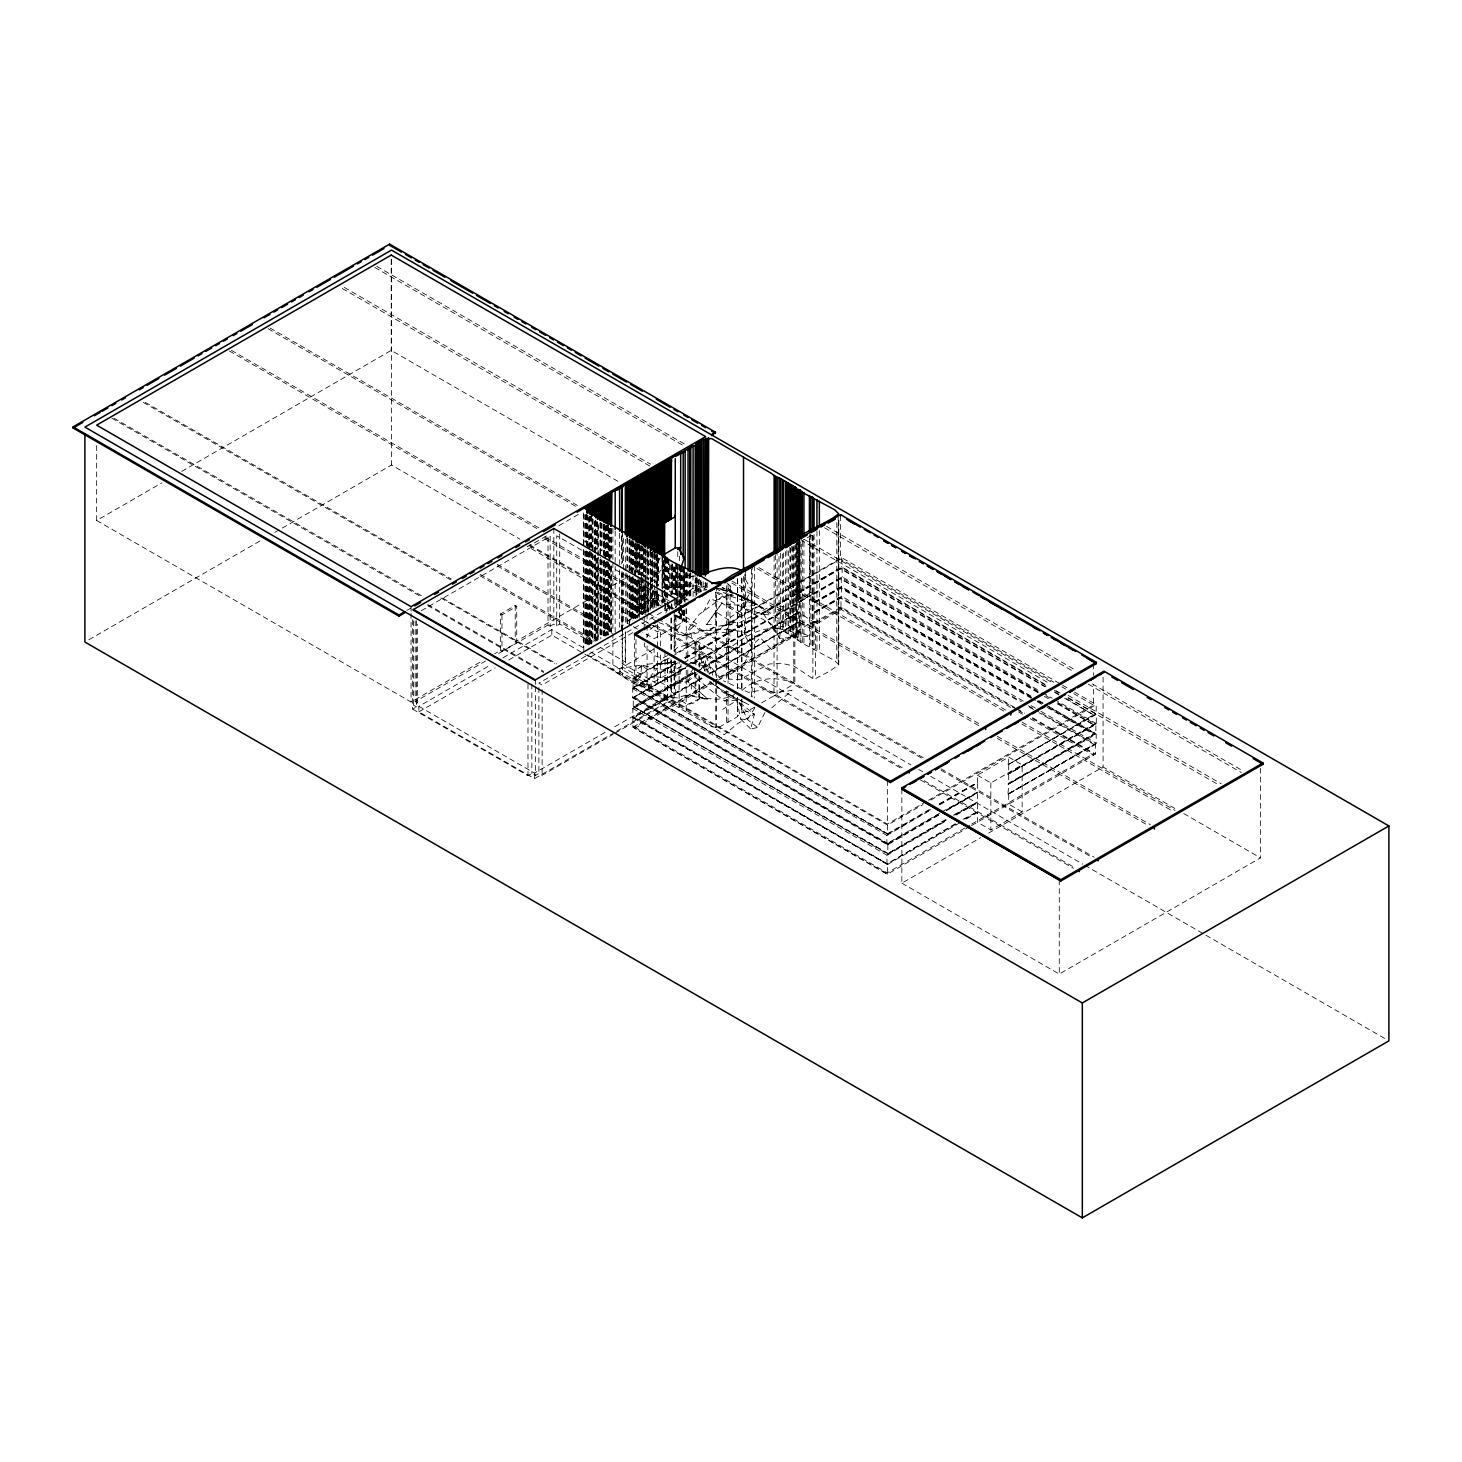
<?xml version="1.0" encoding="UTF-8"?>
<svg xmlns="http://www.w3.org/2000/svg" width="1462" height="1462" viewBox="0 0 1462 1462"><rect width="100%" height="100%" fill="white"/><g stroke="black" fill="none" stroke-linecap="round" stroke-linejoin="round"><path stroke-width="0.75" stroke-dasharray="5 3.75" d="M741.435 612.615L726.669 604.537L726.98 595.948L733.778 593.371C762.597 601.832 781.914 626.558 809.82 636.262L779.666 638.309L763.895 614.533L741.216 607.388L740.265 614.716L726.687 629.263L699.823 630.762L682.992 635.842L672.94 627.929L656.109 621.423L651.083 617.165M726.961 582.972L730.232 585.915L729.776 589.259L715.813 602.307L699.165 614.405L689.589 627.107L687.816 631.145L687.816 660.733M730.232 585.915L729.776 639.351L715.813 652.399L699.165 664.497M796.863 539.441L796.662 632.077L794.853 633.521L788.603 629.921L785.405 630.396C765.649 624.018 747.119 634.892 732.078 646.35L716.471 649.238L706.091 648.561L701.193 647.83L698.909 645.948L699.64 644.724L695.071 643.609L695.071 664.095M667.074 608.21L665.85 613.309M726.687 629.263L743.518 631.84L753.57 643.956L760.35 637.724L770.401 648.47L783.979 639.058L779.666 638.309L780.726 626.522L787.525 626.12M647.41 669.687L641.672 665.173L640.612 676.248L633.814 683.686L611.518 669.559L641.672 665.173L680.122 674.092L681.073 664.095M737.67 697.776L737.616 716.471L733.942 718.829L718.153 727.747L711.683 726.577L700.974 720.547L686.226 711.976L686.226 668.591M675.937 594.139L675.937 575.882L677.418 571.532M838.786 520.308L838.713 664.698L830.032 670.985L815.394 678.624L812.854 678.569L793.738 665.996L781.366 663.255L769.359 664.004L739.626 679.647L728.606 679.099L730.854 673.927C737.853 669.395 747.027 665.137 746.735 655.415L751.486 647.447L744.432 634.453L745.492 629.007C722.593 615.1 700.17 639.68 677.144 634.015L676.193 631.328L681.109 624.42L684.326 616.8L681.201 610.111M728.606 679.099L728.606 622.081L730.854 616.891C737.853 612.377 747.027 608.101 746.735 598.378L751.486 590.41L744.432 577.417L745.492 571.989M644.23 630.14L644.23 595.984L646.789 587.395M644.815 642.914L644.23 646.076L654.866 655.853L662.487 658.119L670.491 654.081M812.963 593.938L799.878 602.015C792.258 599.109 809.18 596.459 809.966 592.22L809.966 531.656M764.937 712.487L757.535 727.473L750.737 729.045L754.41 714.187L736.775 700.444L724.476 700.901L714.443 693.28L694.359 676.339L694.669 667.385L683.156 681.219L670.729 685.093L665.795 677.911L650.645 676.138L657.443 667.988M675.206 607.845L680.634 601.174L684.563 586.701L698.635 580.505M741.91 699.384L741.91 713.072L737.67 716.051M838.713 664.698L834.784 660.678L801.012 642.494L795.767 638.309L795.767 543.754M686.226 711.976L679.154 708.083L679.081 661.445M774.129 556.309L773.983 695.821L760.112 703.697M646.789 637.487L648.488 633.631M735.751 692.933L732.078 696.442L722.795 698.598L716.471 699.329L701.193 697.922L698.909 696.04L699.64 694.815L695.071 693.701L695.912 692.75L691.398 689.041L691.234 684.545L687.816 681.237L692.988 672.849M703.368 611.92L710.148 598.78L722.045 603.038L740.265 614.716M702.619 694.523L707.645 698.982L685.788 695.181L682.388 701.394L687.414 704.501L695.839 702.546L702.619 694.523L687.56 681.621L670.729 685.093M795.767 638.309L793.007 637.012L793.172 546.66M696.552 595.564L696.168 578.385M754.885 707.736L747.502 719.596L740.704 719.103L736.775 700.444L722.703 709.344M678.569 605.085L683.284 600.663L690.064 590.356L696.862 585.714L706.895 589.698M706.603 624.475L722.045 603.038L706.603 624.475L716.654 624.859L715.265 611.481L733.485 623.031M665.85 563.217L658.722 573.031L650.206 579.317M701.486 582.059L701.486 591.068L700.408 592.128L700.408 580.871M680.634 601.174L690.064 590.356L700.115 595.18M695.071 643.609L695.912 642.659L691.398 638.949L691.234 634.453L687.816 631.145M666.946 610.458L665.173 610.458L664.68 608.576M799.422 599.256L799.641 538.18M641.672 665.173L637.359 669.34C648.488 659.837 662.761 665.557 675.718 662.048M667.714 658.96L667.385 701.066L679.081 707.626M741.965 690.484C753.679 679.501 770.054 676.339 785.405 680.488L788.603 680.013L794.853 683.613L773.983 695.821M673.945 650.718L677.747 647.337L685.111 645.29L703.222 635.933L719.213 631.84L726.961 633.046L730.232 636.007M754.648 707.151L746.643 711.647L741.709 712.707L741.709 699M650.206 629.409L654.282 626.156M709.856 630.268L716.654 624.859M771.735 707.846L792.093 690.411L775.262 692.659L765.229 689.552L748.398 692.312L723.398 680.78M682.992 635.842L696.57 623.671L678.167 612.194M687.56 681.621L697.648 673.836M696.862 585.714L666.928 587.943L683.576 577.326L690.356 574.584M96.656 445.581L96.656 520.49L161.898 482.825M181.672 471.404L391.231 350.405L620.619 482.844M88.871 639.753L260.949 540.392M274.801 532.406L391.505 465.026L519.869 539.149M406.875 610.44L410.84 608.155M558.923 525.644L580.195 513.363M531.327 544.284L527.49 546.496L645.418 614.588M534.343 542.95L540.209 539.569M542.164 538.436L548.012 535.055L548.012 624.968L497.226 654.3M421.239 610.732L550.169 536.298L550.169 626.211L548.012 624.968M500.461 650.407L500.461 613.985L515.227 605.451L516.726 606.31L516.726 642.75L501.959 651.266L500.461 650.407L494.631 653.77M500.461 613.985L501.959 614.844L516.726 606.31M96.656 520.49L411.06 702.016L482.972 660.495M515.227 605.451L515.227 641.873L629.08 576.138M660.495 558.009L636.939 571.605L636.957 543.773M415.19 620.747L415.19 701.65L485.512 661.062M413.49 620.875L413.49 705.123L417.346 702.893L417.346 624.219M550.169 626.211L553.824 624.091L556.711 625.754L559.708 624.018L592.475 642.933M412.649 619.724L412.649 709.107L416.524 706.877L416.524 617.494M614.68 732.371L534.525 778.643L418.881 711.866L418.881 706.329L489.258 665.685M502.946 657.79L551.814 629.574L582.899 647.52M418.881 711.866L495.125 667.86M508.813 659.947L551.814 635.129L582.899 653.075M622.209 631.858L622.209 611.463L625.224 609.727L636.957 616.507M632.79 632.662L542.128 685.002L538.893 683.138L670.967 606.894L674.183 608.759M811.447 535.348L802.09 540.739L1049.99 683.85M660.458 645.93L660.458 630.085L657.443 631.822L647.666 626.156M686.025 608.905L686.025 620.29L654.117 638.711L642.695 632.114M622.209 634.124L622.209 663.584L625.224 661.847L625.224 632.388M653.715 649.128L625.553 665.393L625.553 631.31M590.666 652.015L619.815 668.828L622.684 667.165L651.248 683.668L651.248 686.391L648.379 688.054L619.815 671.551L622.684 669.907L651.248 686.391M930.508 809.546L887.507 834.363L633.046 687.451L633.046 678.185L668.481 657.717M676.358 653.167L841.728 557.698L1060.681 684.106M634.526 634.672L634.526 678.076L669.852 657.681M671.807 656.548L840.595 559.087L1053.919 682.242M633.046 687.451L676.358 662.45M684.234 657.9L841.728 566.964L1046.445 685.166M633.466 687.707L675.645 663.346M685.459 657.681L840.486 568.188L1046.81 687.304M938.659 814.626L886.867 844.524L632.717 697.794L632.717 688.675L675.499 663.949M685.312 658.284L842.149 567.731L1046.609 685.769M888.476 834.363L634.325 687.725L677.619 662.853M685.459 658.32L840.486 568.828L1044.855 686.811M654.117 681.877L682.553 665.466M648.379 688.054L648.379 685.331L651.248 683.668M809.966 592.22L813.713 594.029M690.027 664.717L632.717 697.794L685.514 667.695M692.001 663.584L842.149 576.887L1040.542 691.435M692.769 663.328L841.29 577.581L1043.959 694.578M622.209 663.584L657.443 683.924L660.458 682.187L674.311 690.174L674.311 661.025M938.659 815.211L888.256 844.433L633.686 697.465L685.641 668.298M693.518 663.748L799.878 602.015M813.713 594.358L840.705 578.788L1042.369 695.218M888.256 844.433L633.265 697.703L633.265 706.731L692.495 672.52M702.363 666.818L799.769 611.335L697.283 671.551M1030.747 695.985L841.29 586.609L812.963 602.965L840.833 587.505L1035.297 699.768M633.905 707.096L693.353 672.776M701.23 668.225L799.769 611.335M1031.075 696.625L841.619 587.249L812.963 603.788L840.833 588.309L1035.297 700.59M701.486 677.893L632.827 717.531L887.507 864.499L887.507 874.093L632.936 727.126L632.827 708.522L695.601 672.282M697.557 671.149L799.769 612.377M633.046 708.631L695.327 672.684M671.296 660.513L671.296 691.91L674.311 690.174M412.649 709.107L527.983 775.682L531.839 773.453L535.366 775.481L538.893 773.435L542.128 775.299L613.09 734.326M418.881 706.329L534.525 773.087L606.858 731.329M614.68 726.815L667.458 696.351L648.379 685.331M1023.181 701.066L841.619 596.258L812.963 612.797L840.613 597.318L1021.353 701.669M709.18 673.598L799.55 621.277L799.55 612.267M701.212 678.423L633.156 717.714L886.977 864.024L956.02 824.148M709.107 673.872L799.878 621.46L709.947 674.037M1014.884 707.553L840.979 607.095L840.979 597.574L813.073 613.693L840.613 598.159L1019.379 701.358M634.124 717.714L887.946 864.28L634.124 716.91L633.686 718.061L702.125 678.551M670.967 658.814L670.967 697.191L675.7 694.468L675.7 662.578M616.635 731.238L667.458 701.888L667.385 657.078M615.063 733.193L674.183 699.055L674.183 660.678M796.68 631.657L810.277 623.031L815.394 621.588L815.394 678.624M632.936 727.126L711.135 681.968M718.957 677.454L799.878 631.621L799.878 633.009L715.265 681.859M840.979 607.095L813.073 623.196L814.115 623.799L842.021 607.735M969.763 826.597L887.196 874.258L634.599 728.423L634.599 727.034L711.336 682.736M713.31 681.603L799.878 631.621M634.599 728.423L713.31 682.992M1010.699 707.407L841.253 609.563L814.115 625.243L810.277 623.031M634.526 678.076L887.343 824.038L926.597 801.377M928.553 800.244L1093.412 705.049L1093.412 684.508M633.046 678.185L887.507 825.098L922.942 804.63M930.819 800.079L1096.189 704.611L1096.189 713.876L1008.177 764.626L1095.659 713.584M939.317 804.392L977.402 782.462L977.402 775.189L1008.707 757.115L1022.157 764.882L1022.157 811.885L990.852 829.959L977.402 822.192L977.402 812.634L963.787 820.493M886.977 834.053L929.448 809.528M939.317 803.826L977.402 782.462M886.867 844.524L886.867 835.405L931.952 809.254M939.865 804.703L977.402 783.011L977.402 792.258L946.407 810.149M1008.177 764.626L1096.299 714.37L1096.299 723.617L1007.958 774.33L1095.86 724.458L1095.86 733.595L1008.067 784.363L1096.189 734.216L1096.189 743.226L1007.994 794.14L1094.033 744.469L1039.025 712.707M977.402 775.189L990.852 782.938L1022.157 764.882M939.828 813.073L887.507 843.282L888.256 844.305M941.766 811.958L977.402 792.258M1007.958 773.745L1095.55 723.178M887.507 843.885L939.828 813.658M947.595 809.199L977.402 792.843L977.402 801.98L954.119 815.43M1007.958 774.33L1095.111 724.11M946.407 810.752L977.402 792.843M945.713 819.542L887.507 853.954L945.713 820.346M953.48 815.047L977.402 801.98M1008.067 783.541L1094.234 733.796L1008.067 784.363M633.265 706.731L887.836 853.698L946.371 819.908M955.417 814.754L977.402 802.802L977.402 811.794L963.074 820.072M886.977 864.024L886.977 855.233L946.371 820.73M956.075 815.12L977.402 802.802M955.289 823.727L887.215 863.878M963.074 819.25L977.402 811.794M1008.707 793.976L1095.44 743.902M887.507 864.499L961.85 821.607M1007.994 794.14L1095.44 744.487L1036.266 710.331M634.599 727.034L887.196 872.869L969.763 825.189M971.737 824.056L1093.448 753.789L1093.448 755.178L1030.399 718.774M971.554 825.573L1095.44 754.063L1095.44 743.665M901.853 788.95L901.853 883.176L980.764 837.616M988.659 833.066L1103.079 767.002L1175.887 809.034M901.853 883.176L1059.274 974.058L1260.482 857.883L1260.482 765.887M682.882 663.145L699.293 654.574L706.091 655.159L712.743 675.298M687.853 664.57L706.091 655.159L704.684 670.144L711.482 667.714L721.515 679.812M659.819 559.252L658.795 560.33M672.1 608.32L656.401 597.629L642.823 603.276L629.245 606.931L646.076 612.925M724.476 700.901L731.274 697.703L738.054 700.17L747.502 719.596L757.535 727.473M715.485 600.462L726.98 595.948L716.947 592.201M695.437 575.79L682.772 578.477L675.937 575.882M763.895 614.533L770.693 614.826L750.609 600.608L738.182 605.085L726.669 604.537M687.414 704.501L699.238 698.982L707.645 698.982L689.187 694.779M685.788 695.181L677.381 697.813L663.949 697.155L641.964 685.824L633.814 683.686M677.747 597.245L685.111 595.198L707.498 584.782M665.795 677.911L680.122 674.092M676.961 602.088L683.284 600.663M741.216 607.388L755.543 605.049M797.631 599.987L797.777 539.387M666.928 587.943L684.563 586.701M728.167 691.654L724.768 692.147L748.873 704.721M679.921 669.322L686.245 668.5M750.609 600.608L733.778 593.371L718.719 588.875L725.499 589.058L767.44 610.568M675.809 661.884L660.988 663.912L675.554 661.866M706.146 590.027L704.063 590.045L704.063 583.301M667.714 700.755L586.737 654.501M815.394 621.588L812.854 621.551L793.738 608.978L781.366 606.218L769.359 606.968L739.626 622.611L728.606 622.081M676.339 615.849L680.013 618.737L686.025 620.29M690.448 662.652L711.482 667.714M715.393 592.165L771.443 624.237L775.646 627.856L779.008 628.477L793.172 636.701M717.897 588.473L722.118 589.405M713.694 587.541L735.55 593.28L757.407 604.811L732.151 596.807L717.385 589.405M667.823 607.278L673.836 609.508M725.499 589.058L722.155 587.505L737.323 594.431L727.272 588.09M744.852 702.71L728.021 694.45L711.19 682.937L734.819 697.977M747.356 599.767L733.924 592.878L730.525 595.747L738.95 595.582L735.55 593.28M376.812 266.358L684.91 444.229M826.505 526.357L1076.361 670.619M374.839 267.473L682.937 445.343M824.55 527.782L1072.432 670.894M1092.169 683.85L1243.303 771.114M1088.24 684.143L1241.348 772.539M1062.655 685.258L1072.523 690.941M1074.497 692.093L1096.189 704.611M1061.814 686.811L1065.761 689.095M1073.656 693.646L1093.412 705.049M804.063 539.314L1053.919 683.576M1068.174 695.437L1221.282 783.833M1056.277 690.85L1060.224 693.116M1068.101 697.666L1096.189 713.876M1054.467 690.32L1060.37 693.719M1068.174 697.995L1219.326 785.258M1054.687 691.855L1058.616 694.121M1066.474 698.653L1093.978 715.174L1064.5 698.16M1054.687 692.476L1062.545 697.027M344.301 287.411L650.426 464.148M1042.516 692.568L1052.329 698.233M1054.303 699.366L1096.299 723.617M342.327 288.526L650.426 466.396M1045.933 695.711L1049.862 697.995M1057.739 702.528L1095.86 724.458M1038.404 692.239L840.705 578.788M1058.177 703.661L1093.759 724.896L1056.204 703.204M1044.343 696.351L1048.291 698.635M1038.641 700.554L1046.536 705.104M1048.51 706.256L1095.86 733.595M1038.952 701.175L1042.899 703.46M1044.873 704.593L1096.189 734.216M1037.271 700.901L1041.2 703.167M1049.058 707.699L1094.234 733.796M1037.271 701.723L1045.129 706.256M1047.084 707.389L1094.234 734.6M1031.075 705.634L1038.952 710.185M1040.926 711.318L1096.189 743.226M1028.371 705.762L1035.096 709.6M1029.211 707.041L1037.07 711.574M1016.858 708.686L1024.716 713.218M1032.574 717.751L1095.44 754.063M1016.62 709.417L841.253 608.174L841.253 609.563M1018.575 710.55L1022.523 712.835M1032.373 718.518L1093.448 753.789M838.183 606.913L840.979 608.539M1018.575 711.957L1022.523 714.224M758.979 567.621L1006.879 710.733M1183.745 813.566L1260.482 857.883M757.024 568.554L1004.906 711.683M1022.011 722.082L1175.119 810.478M1022.011 724.165L1173.164 811.428M799.878 602.362L799.129 610.97M731.859 581.017L981.715 725.262M799.878 622.118L799.129 631.182M731.859 583.082L979.741 726.194M997.322 736.336L1150.43 824.732M997.322 738.42L1148.474 825.683M796.424 631.017L799.878 633.009M270.031 328L578.13 505.87M268.058 328.694L578.13 507.716M1008.177 764.078L1008.707 757.115M1007.994 793.318L1008.707 784.728M657.443 593.919L556.711 535.768L556.711 625.754M657.443 594.175L669.559 601.174M231.38 350.313L539.46 528.202M229.406 351.008L539.46 530.03M1022.157 811.885L1007.482 803.424L1007.482 804.813M544.814 536.901L658.814 602.709M544.814 538.765L662.743 606.858M676.486 615.246L924.368 758.376M941.071 768.829L1094.161 857.225M674.512 615.465L922.412 758.577M941.071 770.182L1092.205 857.445M529.756 544.851L646.277 612.121M648.251 613.254L656.146 617.823M658.138 618.956L910.936 764.918M918.83 769.487L922.778 771.772M930.691 776.322L1082.757 864.133M1084.749 865.266L1384.953 1038.587M529.445 545.765L645.418 612.724M988.677 815.686L987.453 814.974L987.453 816.381M655.378 625.151L905.234 769.414M924.258 780.799L1075.392 868.062M653.423 625.37L903.278 769.633M920.329 779.886L1073.437 868.282M638.912 617.64L648.708 623.305M650.663 624.42L660.458 630.085M622.209 611.463L633.96 618.243M641.781 622.775L645.692 625.042M631.273 625.517L625.553 622.227L657.461 603.788L657.461 587.87M633.174 626.613L640.795 631.017M497.244 564.35L611.262 630.177M497.244 565.867L611.262 631.694M480.029 574.292L596.003 641.251M480.029 575.809L594.029 641.635M600.169 647.392L625.224 661.847M671.296 691.91L675.7 694.468M670.967 697.191L674.183 699.055M584.837 654.19L667.458 701.888M145.25 402.324L451.374 579.062M143.276 402.379L451.374 580.25M632.717 688.675L886.867 835.405M634.234 697.063L888.256 843.72M888.147 853.516L634.234 706.914L888.147 854.338M442.748 598.086L556.766 663.912M632.827 708.522L886.977 855.233M440.793 597.94L554.792 663.766M515.227 641.873L516.726 642.75M113.872 418.15L421.97 596.039M111.898 418.205L419.996 596.094M427.69 604.5L543.681 671.46M427.69 605.487L543.681 672.447M415.19 701.65L417.346 702.893M413.49 705.123L416.524 706.877M663.949 697.155L704.099 720.748L724.183 734.765L737.762 723.544L754.41 714.187L746.004 711.025L736.775 700.444M668.116 605.56L676.486 611.043M721.223 690.923L731.274 697.703M709.618 681.201L717.988 688.236L715.777 684.49M654.866 605.761L644.23 595.984M740.704 719.103L750.737 729.045M656.401 597.629L660.842 602.527M705.049 671.387L699.293 654.574L710.276 675.097M773.946 627.819L779.666 638.309M705.854 667.586L707.864 673.342M1103.079 677.253L1103.079 767.002M1093.412 663.949L1093.412 675.371M1059.274 879.832L1059.274 974.058M1008.707 764.937L1008.707 774.184M1008.707 774.769L1008.707 783.906M1008.707 794.56L1008.707 804.118M990.852 782.938L990.852 829.959M887.946 834.053L634.435 687.78M887.836 844.689L887.836 853.698M887.507 825.098L887.507 834.363M887.343 780.635L887.343 824.038M887.196 872.869L887.196 874.258M842.149 567.731L842.149 576.887M841.728 557.698L841.728 566.964M841.619 587.249L841.619 596.258M841.29 577.581L841.29 586.609M840.595 515.702L840.595 559.087M838.658 520.49L838.658 664.57M838.183 515.355L838.183 663.949M836.831 522.482L836.721 662.414M819.36 530.542L819.36 652.107M816.947 531.181L816.947 650.499M814.078 534.599L814.078 649.402M813.091 535.951L812.854 678.569M812.726 535.457L812.726 648.032M812.013 535.147L812.013 647.721M810.167 534.635L810.167 647.209M809.418 538.345L809.418 646.405M803.936 541.89L803.936 643.189M802.291 541.251L802.291 642.549M801.231 535.531L801.012 642.494M800.153 541.762L800.153 640.813M799.732 538.144L799.732 598.707M799.275 538.784L799.275 599.347M799.111 538.838L798.91 599.42M798.709 543.535L798.709 640.338M798.343 545.564L798.27 599.53M798.088 539.222L797.96 599.895M797.503 539.405L797.503 599.968M797.119 539.405L797.21 640.301M796.424 543.919L796.424 639.863M794.962 545.582L794.853 683.613M793.921 545.49L793.738 682.663M792.788 546.404L793.007 637.012M791.783 546.112L791.783 636.171M790.613 548.086L790.613 635.879M789.864 547.373L789.864 635.166M788.383 550.9L788.383 634.197M786.94 550.333L786.94 633.631M785.569 551.43L785.569 632.479M783.541 552.928L783.541 631.73M782.316 553.988L782.316 630.524M780.58 553.221L780.58 629.756M779.008 556.437L779.008 628.477M777.09 550.297L777.09 694.194M775.591 554.811L775.646 627.856M754.648 565.556L754.648 698.014M752.162 564.57L752.162 697.027M751.614 569.175L751.614 697.063M751.486 590.41L751.486 647.447M745.492 574.255L745.492 629.007M744.432 577.417L744.432 634.453M743.518 576.412L743.518 607.918M741.91 578.331L741.91 690.247M741.709 577.947L741.709 689.863M737.67 579.007L737.67 688.639M737.524 578.678L737.524 688.31M737.524 697.447L737.524 715.722M728.039 584.544L728.039 683.339M728.039 691.891L728.039 722.173M726.413 585.695L726.468 681.785M726.413 690.758L726.468 722.904M716.599 586.171L716.599 677.527M716.599 679.812L716.599 727.765M715.722 592.75L715.722 675.389M715.722 679.903L715.722 727.71M707.188 582.68L707.188 589.424M706.146 583.265L706.146 587.779M705.707 582.589L705.707 589.35M705.324 582.79L705.324 589.552M703.131 581.584L703.131 590.593M700.846 580.286L700.846 591.543M699.64 644.724L699.64 667.494M699.64 676.595L699.64 694.815M699.384 579.062L699.384 592.585M698.909 645.948L698.909 666.434M698.909 675.535L698.909 696.04M698.343 579.902L698.343 591.16M698.215 579.592L698.215 593.097M697.666 578.148L697.666 593.901M696.552 577.563L696.552 593.316M695.912 642.659L695.912 669.98M695.912 672.264L695.912 692.75M695.857 576.668L695.857 594.687M695.218 578.331L695.218 596.332M695.071 673.214L695.071 693.701M692.951 575.133L693.116 596.478M690.777 572.903L690.777 597.666M690.027 573.378L690.027 598.141M689.753 573.671L689.753 598.433M688.054 573.451L688.054 600.48M687.816 669.852L687.816 681.237M687.177 572.757L687.177 599.767M686.336 572.318L686.226 600.06M686.336 608.704L686.226 659.453M686.025 572.501L686.025 599.804M685.148 572.885L685.148 602.161M684.326 571.185L684.344 601.905M684.326 609.965L684.344 620.107M684.198 567.475L684.198 601.613M684.198 610.714L684.198 619.815M683.887 567.219L683.887 601.357M683.887 610.458L683.887 619.559M683.576 567L683.576 601.12M683.576 610.221L683.576 619.321M683.193 569.522L683.193 601.028M683.046 566.909L683.046 601.028M683.046 610.129L683.046 619.23M682.078 566.781L682.078 600.919M682.078 610.019L682.078 619.12M681.42 566.781L681.42 603.185M681.42 605.451L681.42 619.102M680.853 566.653L680.853 603.057M680.853 605.323L680.853 618.993M680.47 566.58L680.47 602.984M680.47 605.25L680.47 618.919M680.214 569.504L680.214 603.276M679.885 565.684L680.013 602.801M680.013 605.085L680.013 618.737M679.611 556.108L679.611 560.659M679.592 565.045L679.592 606.017M679.592 608.283L679.592 617.384M679.337 564.789L679.337 605.743M679.337 608.009L679.337 617.11M678.788 564.606L678.788 605.56M678.788 607.845L678.788 616.946M677.747 551.667L677.747 558.502M677.747 567.64L677.747 599.566M677.527 564.46L677.527 605.414M676.778 564.369L676.778 605.341M676.54 563.802L676.595 605.213M676.339 563.51L676.339 595.363M676.339 597.647L676.339 604.464M675.937 603.258L675.937 607.827M675.937 616.946L675.937 632.918M675.718 562.925L675.718 594.778M675.7 598.835L675.7 605.67M675.7 614.771L675.7 653.477M675.371 567.256L675.371 594.559M674.823 567.092L674.823 594.394M674.311 600.443L674.311 607.169M674.311 616.142L674.311 652.034M674.165 566.927L674.165 594.23M674.183 611.006L674.183 651.65M673.525 566.854L673.525 594.157M672.831 566.836L672.831 594.157M672.465 564.387L672.593 594.084M671.972 563.656L671.917 593.316M671.844 604.446L671.917 609.234M671.606 565.41L671.606 594.997M671.606 604.098L671.606 608.649M671.259 565.118L671.259 594.687M671.259 603.788L671.296 608.905M671.296 617.878L671.296 651.54M670.967 618.188L670.967 649.786M670.82 564.862L670.82 594.449M669.578 564.533L669.578 591.836M669.578 605.487L669.578 610.038M668.81 559.928L668.81 589.515M668.682 559.58L668.682 589.168M668.682 602.819L668.682 609.636M667.494 558.502L667.494 590.356M667.494 592.64L667.494 599.457M667.494 601.741L667.494 610.842M666.946 558.118L667.184 610.568M666.453 558.118L666.453 589.972M666.453 592.256L666.453 599.073M665.557 558.118L665.557 589.972M665.557 592.238L665.557 599.073M665.173 557.059L665.173 601.357M665.173 603.477L665.173 610.458M665.1 558.064L664.972 588.638M664.991 590.63L664.972 602.307M665.1 603.568L665.1 610.385M664.954 651.12L664.954 699.512M664.534 556.127L664.68 588.09M664.534 590.246L664.68 601.741M664.15 560.567L664.15 587.87M664.15 590.155L664.15 601.522M663.419 560.458L663.419 587.761M663.419 596.861L663.419 601.412M662.779 555.505L662.926 587.633M662.779 596.459L662.926 603.55M662.377 561.792L662.377 589.095M662.377 591.361L662.377 602.746M662.286 561.463L662.286 588.766M662.286 591.05L662.286 602.435M662.012 556.675L662.012 588.528M662.03 590.502L662.03 604.153M660.458 654.994L660.458 682.187M658.54 558.045L658.54 585.458M658.54 594.577L658.54 605.999M658.064 557.917L658.064 585.33M658.064 594.467L658.064 605.889M657.644 555.688L657.644 589.935M657.644 592.22L657.644 605.926M657.461 551.466L657.461 585.586M657.461 624.237L657.461 646.972M657.443 652.198L657.443 683.924M656.566 555.542L656.712 590.429M656.566 592.092L656.566 605.798M656.475 554.665L656.475 588.912M656.475 591.196L656.475 604.902M656.036 552.636L656.036 586.883M656.036 589.168L656.036 607.443M655.305 554.756L655.305 582.168M655.305 591.306L655.305 607.297M654.592 554.646L654.501 582.15M654.592 591.178L654.501 607.26M654.428 553.038L654.428 582.735M654.428 585.001L654.428 607.845M654.117 647.794L654.117 682.005M653.605 553.44L653.605 580.853M653.605 589.99L653.605 608.247M652.655 553.568L652.655 580.981M652.655 590.118L652.655 608.393M652.326 551.064L652.454 581.328M652.326 583.046L652.454 608.74M652.034 552.179L652.034 581.858M652.034 584.142L652.034 609.27M651.449 552.307L651.449 582.004M651.449 584.288L651.449 609.416M650.791 552.252L650.791 581.949M650.791 584.233L650.791 609.362M650.572 550.808L650.572 610.184M650.206 550.936L650.444 579.646M650.444 581.931L650.206 610.312M648.964 551.101L648.964 578.513M648.964 587.651L648.964 610.476M648.543 552.38L648.543 579.793M648.543 582.077L648.543 611.774M647.922 551.485L647.867 580.195M647.922 581.182L647.922 613.163M647.629 550.991L647.648 578.623M647.629 587.541L647.648 612.889M647.374 550.973L647.374 578.385M647.374 587.523L647.374 612.651M647.063 547.702L647.063 579.683M647.063 581.967L647.063 611.664M647.063 613.949L647.063 623.068M647.063 625.352L647.063 636.774M647.063 645.912L647.063 689.315M646.021 550.37L646.021 612.03M645.747 550.863L645.692 578.422M645.747 580.56L645.692 612.669M645.583 548.944L645.382 613.108M645.107 549.164L645.107 613.126M644.578 549.2L644.578 576.613M644.578 585.732L644.578 613.145M643.974 547.738L643.974 577.417M643.974 579.701L643.974 613.967M643.737 549.2L643.609 576.704M643.737 585.732L643.609 613.254M643.353 549.164L643.353 576.558M643.353 585.695L643.353 613.108M643.006 545.874L643.006 575.553M643.006 577.837L643.006 614.387M642.385 546.075L642.385 575.754M642.385 578.038L642.385 614.588M641.891 545.984L641.891 575.681M641.891 577.965L641.891 614.497M641.361 546.112L641.599 581.072M641.361 582.662L641.361 614.625M641.124 545.856L641.124 575.553M641.124 577.837L641.124 614.369M640.813 545.436L640.813 575.133M640.813 577.417L640.813 613.949M639.917 547.409L639.917 574.822M639.917 583.959L639.917 613.656M639.534 545.417L639.534 572.83M639.534 581.949L639.534 616.215M639.296 543.498L639.296 616.598M638.766 543.608L638.766 577.874M638.766 580.158L638.766 616.69M638.108 544.723L638.108 574.402M638.108 576.686L638.108 615.52M637.45 545.088L637.45 572.501M637.45 581.638L637.45 618.188M637.249 543.754L637.377 571.697M637.249 580.304L637.377 617.366M636.957 580.323L636.902 617.147M636.354 545.034L636.354 572.428M636.354 581.565L636.354 618.115M635.97 538.911L635.952 571.075M635.97 580.03L635.952 616.763M635.97 639.406L635.97 682.809M635.769 543.773L635.641 577.673M635.806 579.72L635.641 618.773M635.257 544.906L635.257 576.887M635.257 579.171L635.257 617.987M635.093 543.681L635.093 577.088M635.093 579.372L635.093 618.207M634.709 543.882L634.855 576.96M634.855 579.244L634.855 618.079M633.85 541.781L633.85 569.193M633.85 578.331L633.85 619.431M633.192 541.762L633.192 569.175M633.192 578.312L633.192 619.413M633.046 542.128L632.882 574.493M633.046 576.393L632.882 620.18M632.717 541.872L632.717 569.266M632.717 578.404L632.717 619.522M632.461 541.762L632.425 574.694M632.425 576.978L632.425 620.381M632.059 541.342L632.059 575.608M632.059 577.892L632.059 619.011M631.657 540.83L631.694 575.352M631.657 577.38L631.694 618.755M630.999 540.465L630.999 574.73M630.999 577.015L630.999 620.4M630.89 542.018L630.89 569.431M630.89 578.568L630.89 619.669M629.958 539.387L629.958 573.652M629.958 575.937L629.958 621.624M629.574 539.387L629.482 574.018M629.574 575.937L629.574 626.175M629.172 539.953L629.172 567.366M629.172 576.503L629.172 622.172M629.153 539.149L629.153 573.396M629.153 575.681L629.153 621.368M627.399 538.4L627.6 567.621M627.399 574.95L627.399 627.472M626.96 537.998L626.832 571.002M626.832 573.287L626.832 623.543M625.334 539.314L625.334 571.277M625.334 573.561L625.334 623.817M623.397 538.217L623.397 570.198M623.397 572.483L623.543 625.37M622.574 531.565L622.574 563.528M622.574 572.665L622.574 627.49M622.574 629.775L622.574 675.444M621.898 534.818L621.898 562.23M621.898 571.368L621.898 630.743M621.661 536.591L621.661 564.003M621.661 573.141L621.661 630.232M619.815 668.828L619.815 674.384M619.596 533.319L619.687 567.731M619.596 569.851L619.687 631.694M615.173 531.145L615.173 633.923M612.889 528.166L612.889 560.129M612.889 562.413L612.889 630.944M612.889 633.229L612.889 669.76M611.573 529.116L611.573 556.529M611.573 565.666L611.573 631.895M611.226 528.257L611.226 557.936M611.226 567.073L611.226 633.32M610.677 528.568L610.677 558.265M610.677 567.402L610.677 631.346M609.946 528.275L609.946 562.541M609.946 564.825L609.946 633.338M609.526 528.239L609.526 562.505M609.526 564.789L609.526 633.302M609.325 528.129L609.27 562.523M609.325 564.679L609.27 633.338M609.051 528.86L609.051 556.273M609.051 565.41L609.051 631.639M608.576 527.088L608.576 561.353M608.576 563.638L608.576 632.151M608.155 525.461L608.155 559.727M608.155 562.011L608.155 635.093M608.119 527.417L608.119 554.829M608.119 563.966L608.119 634.764M607.827 525.315L607.68 559.617M607.827 561.847L607.68 634.983M607.498 525.278L607.498 559.544M607.498 561.828L607.498 634.91M606.748 525.278L606.748 559.544M606.748 561.828L606.748 634.91M606.346 525.278L606.346 559.544M606.346 561.828L606.346 634.91M606.017 525.333L606.09 560.293M606.017 561.883L606.09 635.659M605.962 525.589L605.835 560.513M605.962 562.139L605.835 635.897M605.286 526.302L605.286 560.567M605.286 562.852L605.286 635.933M604.957 526.411L604.957 560.659M604.957 562.943L604.957 636.043M604.592 524.109L604.592 558.374M604.592 560.659L604.592 636.025M604.409 524.492L604.354 559.032M604.409 561.024L604.354 636.683M604.044 524.09L604.153 558.502M604.044 560.622L604.153 636.171M603.696 524.109L603.696 558.374M603.696 560.659L603.696 636.025M603.367 525.388L603.367 552.782M603.367 561.92L603.367 635.02M602.07 523.414L602.07 550.827M602.07 559.946L602.07 637.615M601.302 523.451L601.302 550.863M601.302 560.001L601.302 637.651M600.827 522.117L600.553 557.589M600.827 558.667L600.772 638.876M600.389 523.341L600.389 557.589M600.389 559.873L600.498 637.67M599.968 522.665L599.968 556.931M599.968 559.215L599.968 636.865M598.122 555.249L598.141 522.921L597.94 555.597M598.122 639.753L598.141 557.186L597.94 640.1M597.465 521.623L597.19 549.2M597.465 558.173L597.19 640.557M596.861 521.806L596.861 549.219M596.861 558.356L596.861 640.575M596.076 521.788L596.076 549.2M596.076 558.338L596.076 640.557M595.765 520.216L595.728 553.952M595.692 556.09L595.765 641.27M595.491 520.71L595.491 552.691M595.491 554.975L595.491 641.763M595.016 521.057L595.016 553.038M595.016 555.322L595.016 642.11M594.559 521.24L594.559 553.221M594.559 555.505L594.559 642.293M593.097 519.284L593.097 640.338M592.311 519.558L592.402 640.74M592.147 518.224L592.147 641.544M591.489 516.086L591.489 550.352M591.489 552.636L591.489 643.993M590.959 516.159L590.959 550.406M590.959 552.691L590.959 644.048M589.99 516.196L589.99 644.523M589.844 516.232L589.826 644.961M589.424 517.237L589.424 645.144M588.693 517.365L588.693 645.254M587.907 515.136L587.907 549.401M587.907 551.686L587.907 645.327M587.212 515.136L587.212 549.401M587.212 551.686L587.212 645.327M586.956 515.245L587.084 549.602M586.956 551.795L587.084 645.528M586.701 514.441L586.701 548.707M586.701 550.991L586.701 644.632M586.225 514.624L586.225 542.037M586.225 551.156L586.225 647.099M585.531 514.661L585.531 542.073M585.531 551.211L585.531 647.136M584.891 514.587L584.891 542M584.891 551.119L584.891 647.063M583.795 514.35L583.795 547.848M583.795 550.077L583.795 651.54M583.63 512.943L583.63 547.19M583.63 549.474L583.63 647.684M559.708 534.032L559.708 624.018M553.824 528.476L553.824 624.091M551.814 629.574L551.814 635.129M542.128 689.516L542.128 775.299M538.893 687.652L538.893 773.435M535.366 679.867L535.366 684.417M535.366 686.683L535.366 775.481M534.525 773.087L534.525 778.643M531.839 684.07L531.839 773.453M527.983 684.07L527.983 775.682M501.959 614.844L501.959 651.266M411.06 606.675L411.06 611.226M411.06 613.492L411.06 702.016M391.505 259.176L391.505 465.026M391.231 259.615L391.231 350.405M664.241 663.364L654.19 665.594L671.021 662.048L664.241 663.364"/><path stroke-width="1.5" d="M680.689 554.537L680.689 453.896C673.123 454.956 666.91 462.102 659.673 464.349L659.91 553.915M664.442 461.773L664.205 556.711M666.964 559.471L667.074 558.118L654.3 549.237L592.037 514.131L583.795 507.643C591.087 505.541 599.42 499.712 603.696 496.696L603.696 521.824M659.673 464.349L658.558 465.519L658.795 553.623M630.999 538.18L630.999 481.089L632.059 481.967L629.153 482.04L621.661 486.334L621.661 532.022M706.146 574.274L706.146 439.185L701.486 440.226L698.215 442.273L699.384 443.096L696.168 443.315L696.552 444.74L689.753 447.61L689.753 571.423M671.46 457.661L671.222 518.718L664.534 522.318L664.497 523.56M643.353 544.595L643.353 473.779L643.974 474.638L641.124 475.059L641.763 476.356L636.902 477.672L638.108 478.476L638.108 542.439M608.155 523.177L608.155 495.764L603.696 496.696M611.226 525.973L611.573 492.566L621.661 486.334M681.109 567.384L684.326 557.716L678.989 549.255L677.747 549.383L680.689 547.683L675.261 547.939L664.315 554.281M656.475 552.38L656.475 467.877L656.566 466.469L658.795 466.524M705.324 576.046L705.707 438.509L711.756 438.655L771.443 473.396L775.646 477.014L779.008 477.635L795.767 487.467L796.424 489.021L800.153 489.989L801.012 491.671L834.784 509.836L838.713 513.875L832.426 518.352C819.542 525.79 805.05 532.223 795.438 538.893L749.092 565.995C742.787 568.627 738.42 572.282 732.407 574.932L719.487 583.502L716.599 583.886L711.683 582.68L696.844 573.652C685.897 567.658 673.16 563.583 665.082 556.73M609.051 524.291L609.051 494.613L611.226 493.992M650.444 549.95L650.7 470.289L647.374 471.038L647.867 472.847L643.353 473.779M652.454 549.346L652.326 468.845L652.034 549.895M638.108 478.476L634.855 478.75L635.952 479.719L635.952 539.112M671.131 518.827L675.261 516.908L675.261 515.081M608.119 525.132L609.051 494.613M404.755 612.816L398.962 616.16L73.1 428.019L73.1 426.867L389.623 244.117L715.503 432.259L711.702 435.603M73.1 428.019L82.749 422.445M94.317 415.775L100.11 412.43M102.029 411.315L107.914 407.916M111.825 405.65L115.754 403.402M121.62 400.003L125.549 397.737M139.255 389.824L143.166 387.558M147.095 385.31L158.828 378.512M164.713 375.131L176.445 368.351M180.374 366.085L194.081 358.172M197.991 355.906L201.902 353.658M205.813 351.392L211.698 348.011M215.608 345.745L219.519 343.479M223.394 341.249L227.25 339.02M233.061 335.675L236.917 333.427M240.791 331.198L252.378 324.509M264.055 317.766L269.94 314.385M273.851 312.119L277.762 309.853M281.673 307.605L287.557 304.206M291.468 301.94L295.379 299.692M299.29 297.426L303.219 295.16M309.085 291.779L312.996 289.513M316.925 287.246L330.467 279.425M334.305 277.213L353.475 266.157M357.295 263.928L361.132 261.716M364.97 259.505L368.753 257.312M372.554 255.137L383.939 248.558M73.1 426.867L398.962 615.009L404.901 611.591M414.788 605.871L420.727 602.454M434.579 594.449L438.527 592.165M452.379 584.179L456.345 581.894M462.266 578.459L466.232 576.174M470.179 573.89L474.145 571.605M480.084 568.188L484.032 565.904M487.997 563.619L491.945 561.335M497.884 557.899L501.85 555.615M515.684 547.629L519.65 545.344M525.589 541.909L529.536 539.624M543.389 531.638L555.249 524.785M577.015 512.212L610.641 492.804M614.607 490.519L628.459 482.515M642.293 474.529L681.859 451.685M687.798 448.249L691.764 445.965M695.711 443.68L701.65 440.263M711.537 434.543L715.503 432.259M586.006 508.173L591.872 504.792M595.783 502.526L601.631 499.145M617.275 490.117L623.123 486.736M646.569 473.195L652.436 469.814M656.347 467.566L660.184 465.355M664.004 463.143L671.679 458.721M675.499 456.491L685.093 450.972M635.952 479.719L632.461 480.103L632.461 539.478M654.428 553.038L654.318 467.803L656.475 467.877M680.689 453.896L680.214 452.434L683.193 452.452L685.148 451.319L684.106 450.259L688.054 449.638L688.054 571.203M664.004 465.391L671.679 460.969M666.124 520.362L669.779 518.242M640.228 631.639L634.581 634.892L634.581 633.594L840.595 514.661L1096.354 662.323L1096.354 663.62L890.34 782.554L634.526 634.672L650.225 625.608M654.154 623.342L667.878 615.411M671.807 613.145L677.692 609.745M681.621 607.479L685.55 605.213M689.479 602.947L695.364 599.548M699.293 597.282L703.204 595.016M707.133 592.75L720.876 584.818M724.805 582.552L746.388 570.089M750.317 567.823L764.059 559.891M767.97 557.625L781.713 549.694M785.642 547.428L799.385 539.496M803.314 537.23L807.225 534.964M811.154 532.698L817.039 529.299M820.968 527.033L824.897 524.767M830.782 521.367L834.711 519.101M643.993 629.464L647.776 627.289M661.062 619.596L670.638 614.077M674.53 611.829L678.478 609.544M682.425 607.278L688.364 603.843M702.199 595.856L706.164 593.572M710.112 591.288L716.051 587.87M729.885 579.866L733.76 577.636M737.634 575.407L741.49 573.177M745.364 570.929L753.113 566.47M776.066 553.203L779.886 551.01M785.624 547.683L789.443 545.49M793.281 543.279L797.101 541.068M800.92 538.857L802.09 538.18M828.113 523.158L835.241 519.047M634.581 633.594L890.34 781.256L1096.354 662.323M901.853 787.908L1103.993 671.186L1262.985 762.981L1262.985 764.279L1060.845 880.983L901.853 789.206L901.853 787.908L1060.845 879.685L1262.985 762.981M905.8 786.666L901.853 788.95L1059.274 879.832M909.748 784.381L913.695 782.115M917.643 779.831L923.545 776.413M927.493 774.129L931.44 771.863M935.388 769.579L941.309 766.161M945.256 763.877L949.203 761.611M955.125 758.193L959.072 755.909M963.001 753.624L984.712 741.106M990.633 737.689L1002.457 730.854M1006.404 728.569L1030.089 714.9M1034.036 712.634L1047.834 704.666M1051.781 702.381L1065.597 694.413M1069.544 692.129L1075.465 688.712M1079.395 686.427L1083.342 684.161M1087.289 681.877L1093.211 678.459M1097.158 676.175L1101.105 673.909M912.946 782.791L916.637 780.671M920.329 778.533L924.075 776.359M927.84 774.202L931.586 772.027M935.351 769.853L939.097 767.696M941.035 766.581L946.864 763.219M968.209 750.901L972.084 748.654M975.958 746.406L979.851 744.176M1014.354 724.238L1018.155 722.045M1023.967 718.701L1027.877 716.435M1031.788 714.169L1035.717 711.921M1041.584 708.522L1045.494 706.274M1049.405 704.008L1061.156 697.228M1069.892 692.184L1073.565 690.064M1077.238 687.944L1086.412 682.644M1090.213 680.451L1096.116 677.034M1100.064 674.768L1103.993 672.483M1388.9 825.939L391.505 250.093L84.906 427.105L1082.319 1002.95L1388.9 825.939L1388.9 1040.871L1082.319 1217.883L84.906 642.037L84.906 433.885M666.307 461.261L666.124 522.245M666.307 522.208L666.544 460.457M652.326 468.845L654.318 467.803M711.775 583.703L719.213 581.748L725.061 582.644M650.444 470.015L652.034 469.96M697.246 575.388C711.72 571.77 726.651 563.601 741.581 570.399M630.999 481.089L632.461 480.103M689.753 447.61L690.74 448.085L687.268 448.651L688.054 449.638M401.483 252.122L389.623 245.269L389.623 244.117M405.431 254.388L411.352 257.805M415.299 260.09L419.247 262.374M423.194 264.659L429.134 268.076M433.081 270.36L444.923 277.195M450.844 280.613L472.573 293.168M476.521 295.434L490.355 303.42M494.302 305.704L498.25 307.989M504.171 311.406L508.118 313.69M514.057 317.108L518.005 319.392M521.952 321.677L525.9 323.943M531.821 327.36L535.768 329.644M539.734 331.929L545.655 335.346M549.602 337.631L553.55 339.915M557.497 342.199L563.418 345.617M567.366 347.901L571.331 350.167M575.279 352.452L581.2 355.869M585.147 358.153L598.981 366.14M602.929 368.424L608.85 371.841M612.797 374.126L626.631 382.094M630.579 384.378L642.421 391.213M656.255 399.199L670.071 407.185M674.019 409.47L677.966 411.754M683.905 415.171L687.853 417.456M691.8 419.722L697.721 423.158M701.669 425.424L705.616 427.708M711.555 431.126L715.503 433.41M846.516 519.12L860.35 527.106M864.298 529.39L870.219 532.808M874.166 535.092L878.114 537.358M884.053 540.794L888.001 543.06M891.948 545.344L895.895 547.629M901.816 551.046L905.782 553.33M909.729 555.615L915.651 559.032M919.598 561.317L923.545 563.601M927.493 565.867L933.432 569.303M937.38 571.569L951.195 579.555M955.161 581.839L968.977 589.826M972.924 592.11L978.864 595.527M982.811 597.812L996.627 605.78M1000.575 608.064L1040.085 630.871M1044.032 633.156L1047.98 635.44M1053.919 638.857L1067.735 646.844M1071.683 649.11L1075.63 651.394M1081.569 654.812L1085.517 657.096M1089.464 659.38L1093.412 661.665M848.472 520.49L854.375 523.908M883.87 540.94L887.818 543.224M891.747 545.49L895.676 547.757M901.579 551.174L905.526 553.44M909.455 555.706L913.385 557.991M919.287 561.39L923.216 563.656M927.164 565.94L933.067 569.339M936.996 571.605L940.925 573.89M944.872 576.156L950.775 579.555M954.704 581.839L958.633 584.106M962.581 586.372L968.484 589.789M980.271 596.606L984.218 598.872M990.121 602.289L1001.927 609.087M1015.688 617.055L1019.635 619.321M1033.396 627.271L1037.326 629.537M1043.228 632.955L1047.176 635.221M1051.105 637.487L1055.034 639.771M1060.937 643.17L1064.884 645.436M1068.813 647.721L1072.742 649.987M1086.522 657.937L1096.354 663.62M1111.851 677.034L1117.736 680.433M1121.665 682.699L1133.434 689.497M1147.177 697.429L1151.106 699.695M1164.848 707.626L1168.778 709.892M1172.688 712.158L1176.618 714.425M1182.502 717.824L1186.431 720.09M1190.36 722.356L1196.245 725.755M1200.174 728.021L1204.103 730.287M1208.032 732.553L1213.917 735.953M1225.686 742.751L1231.589 746.15M1253.172 758.614L1262.985 764.279M413.49 609.49L535.366 679.867M1154.359 826.999L1154.359 829.082M1098.09 859.492L1098.09 860.844M1082.319 1002.95L1082.319 1217.883M1079.322 870.329L1079.322 871.681M1060.845 879.685L1060.845 880.983M1010.809 712.999L1010.809 715.082M985.644 727.528L985.644 729.611M909.181 771.68L909.181 773.032M890.34 781.256L890.34 782.554M840.595 514.661L840.595 515.958M819.36 501.265L819.36 526.028M816.947 499.657L816.947 526.667M814.078 498.579L814.078 527.837M813.091 497.683L813.091 529.207M812.726 497.19L812.726 530.962M812.013 496.879L812.013 530.651M810.167 496.367L810.167 532.387M809.418 495.563L809.418 531.583M803.936 492.365L803.936 535.129M802.291 491.725L802.291 536.737M801.194 491.104L801.012 536.682M800.153 489.989L800.153 537.267M798.709 489.496L798.709 536.773M797.21 489.459L797.21 536.737M796.424 489.021L796.424 538.546M795.767 487.467L795.767 539.259M794.962 487.047L794.962 541.068M793.921 486.956L793.921 540.995M792.788 485.622L793.007 542.457M791.783 485.329L791.783 541.616M790.613 485.055L790.613 543.572M789.864 484.342L789.864 545.125M788.383 483.355L788.383 544.156M786.94 482.807L786.94 545.838M785.569 481.638L785.569 546.916M783.541 480.888L783.541 548.433M782.316 479.7L782.316 549.493M780.58 478.915L780.58 548.707M779.008 477.635L779.008 549.675M777.163 477.233L777.163 551.521M775.591 476.009L775.591 552.563M774.129 475.26L774.129 551.795M743.518 457.094L743.518 569.65M708.449 572.848L708.449 437.869L708.138 572.903M707.188 438.6L707.188 573.671M705.707 438.509L705.707 573.579M704.063 439.221L704.063 574.292M703.131 439.751L703.131 574.84M701.486 440.226L701.486 575.297M700.846 440.702L700.846 575.772M700.408 441.305L700.408 576.375M699.384 441.743L699.384 575.918M698.343 442.584L698.343 575.407M698.215 442.273L698.215 575.096M697.666 443.077L697.666 575.9M696.552 444.74L696.552 573.049M696.168 443.315L696.168 573.89M695.857 443.845L695.857 574.42M695.218 445.508L695.218 573.817M693.116 445.636L692.951 572.885M690.777 446.842L690.74 571.916M690.027 447.299L690.027 571.13M685.148 451.319L685.148 568.389M683.193 452.452L683.193 558.265M675.261 458.666L675.261 547.939M671.131 457.88L670.894 519.485M670.711 458.593L670.711 519.54M670.528 458.629L670.528 519.558M669.998 458.593L669.998 519.522M669.377 519.613L669.377 458.684L669.121 519.759M668.865 459.123L668.792 520.289M668.701 459.909L668.481 520.984M668.024 460.073L668.024 521.002M666.928 460.055L666.928 521.002M666.709 460.11L666.635 521.148M664.918 461.279L664.918 522.208M664.643 461.298L664.625 556.565M663.785 462.906L663.785 556.711M663.328 463.143L663.328 556.931M663.181 463.326L663.181 557.132M662.67 463.692L662.67 555.268M661.994 463.527L661.847 555.286M661.409 464.258L661.409 555.834M660.934 464.477L660.934 553.806M660.422 464.404L660.422 553.751M660.002 465.007L660.002 554.336M659.362 465.61L659.362 552.709M658.668 465.811L658.54 553.477M658.064 466.561L658.064 553.349M657.644 466.597L657.644 551.119M656.566 466.469L656.712 551.613M656.036 468.114L656.036 552.636M655.305 467.968L655.305 552.472M654.592 467.84L654.501 552.453M653.605 468.937L653.605 551.156M652.655 469.064L652.655 548.999M651.449 470.088L651.449 550.023M650.791 470.033L650.791 549.968M650.572 470.143L650.572 550.077M648.964 471.166L648.964 546.532M648.543 472.445L648.543 547.811M647.867 472.847L647.867 548.213M646.021 472.719L646.021 545.801M645.747 473.213L645.692 546.441M645.601 472.975L645.382 546.879M645.107 473.798L645.107 546.879M644.578 473.834L644.578 544.632M643.974 474.638L643.974 545.454M643.737 473.816L643.609 544.741M643.006 475.059L643.006 543.59M642.385 475.26L642.385 543.791M641.891 475.187L641.891 543.7M641.361 475.314L641.361 543.827M640.813 476.923L640.813 543.151M639.917 476.612L639.917 540.556M639.534 476.886L639.534 540.849M639.296 476.484L639.296 542.713M638.766 477.38L638.766 541.324M637.45 478.86L637.45 542.804M637.249 477.526L637.377 542M636.957 477.544L636.902 541.781M636.354 478.787L636.354 540.465M635.806 479.225L635.641 541.123M635.257 478.677L635.257 540.337M635.093 479.737L635.093 539.112M634.709 479.938L634.709 539.332M633.85 480.121L633.85 539.496M633.192 480.103L633.192 539.478M633.046 480.468L633.046 539.843M632.717 480.194L632.717 539.588M632.059 481.967L632.059 536.773M631.657 481.455L631.694 536.536M630.89 482.643L630.89 537.449M629.958 482.296L629.958 537.102M629.574 482.277L629.482 537.486M629.172 482.862L629.172 535.384M627.6 483.118L627.399 536.517M626.96 483.191L626.832 536.755M625.334 484.489L625.334 534.745M621.898 486.846L621.898 532.533M619.596 487.632L619.687 531.199M615.173 490.044L615.191 529.555M611.573 492.566L611.573 524.547M610.677 494.302L610.677 526.283M609.946 494.01L609.946 523.707M609.526 493.973L609.526 523.67M609.325 493.864L609.27 523.707M608.576 495.106L608.576 524.803M607.827 495.618L607.68 523.067M607.498 495.6L607.498 522.994M606.748 495.581L606.748 522.994M606.346 495.581L606.346 522.994M606.017 495.636L606.09 523.743M605.835 496.568L605.835 521.696M605.286 496.623L605.286 521.733M604.957 496.714L604.957 521.843M604.592 496.714L604.592 521.824M604.409 497.08L604.409 522.208M604.044 496.678L604.153 521.971M603.367 497.975L603.367 520.819M602.07 498.286L602.07 521.13M601.302 498.323L601.302 518.882M600.553 498.195L600.535 520.253M600.389 498.213L600.498 518.9M599.968 499.84L599.968 520.381M598.122 518.699L598.141 500.077L597.94 519.047M597.465 501.064L597.465 519.339M596.861 501.265L596.861 517.237M596.076 501.228L596.076 517.219M595.765 501.959L595.765 517.932M595.491 502.435L595.491 516.141M595.016 502.8L595.016 516.506M594.559 502.965L594.559 514.386M593.097 503.293L593.097 514.715M592.311 503.568L592.402 515.117M592.256 503.348L592.147 515.94M591.489 504.682L591.489 516.086M590.959 504.737L590.959 513.875M589.99 504.774L589.99 514.332M589.826 505.633L589.826 512.486M589.424 505.815L589.424 512.669M588.693 505.943L588.693 512.797M587.907 505.998L587.907 512.851M587.212 505.998L587.212 512.851M586.956 506.108L587.084 513.071M398.962 615.009L398.962 616.16M391.231 255.082L96.656 425.15L411.06 606.675L705.653 436.608L391.231 255.082M553.824 528.476L412.851 609.873L534.726 680.232L675.7 598.835L553.824 528.476"/></g></svg>
